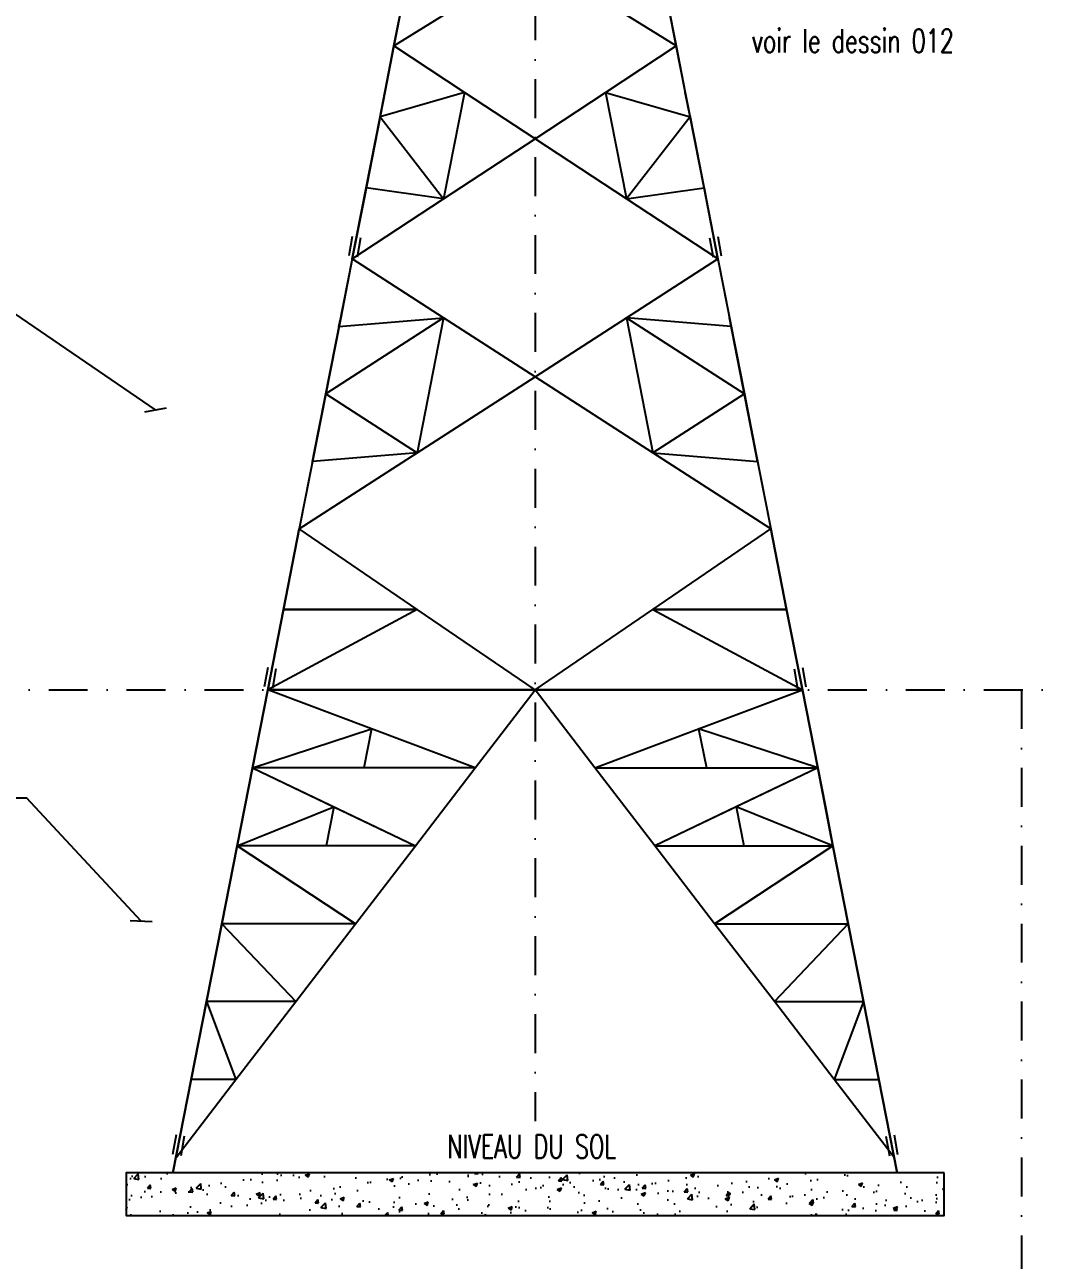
# Model space of a CAD drawing. Header units: millimetres. Extents: x 3750 to 125400, y -103 to 85997.
# Drawn here: x 40106 to 59694, y 38458 to 62248 of the extents above; entities that cross this region are included whole.
import ezdxf

# ---------------------------------------------------------------- set-up
doc = ezdxf.new("R2010")
doc.units = ezdxf.units.MM
doc.header["$LTSCALE"] = 1500
doc.linetypes.add('DASHDOT', pattern=[1, 0.5, -0.25, 0, -0.25])
doc.linetypes.add('TRATTEGGIATA', pattern=[19.05, 12.7, -6.35])
for name, color, linetype in [('LS', 7, 'Continuous'), ('MZ', 6, 'DASHDOT'), ('REDUNDANT', 6, 'TRATTEGGIATA')]:
    doc.layers.add(name, color=color, linetype=linetype)
doc.styles.add('RS', font='ROMANS8.shx', dxfattribs={"width": 0.7})
doc.styles.add('S00', font='romans', dxfattribs={"width": 0.8})
doc.dimstyles.new('KIT', dxfattribs={"dimtxt": 40, "dimasz": 20, "dimexe": 1.25, "dimexo": 20, "dimgap": 10, "dimtad": 3, "dimdec": 1, "dimdsep": 46, "dimtxsty": 'S00', "dimblk": 'OBLIQUE', "dimcen": 2.5, "dimclrd": 256, "dimclre": 256, "dimclrt": 256, "dimaunit": 1, "dimadec": 1, "dimazin": 0, "dimtfac": 1, "dimtdec": 1, "dimtmove": 0, "dimatfit": 3, "dimldrblk": 'OBLIQUE', "dimfxl": 1, "dimlwd": -1, "dimlwe": -1, "dimarcsym": 0})

msp = doc.modelspace()

# ---------------------------------------------------------------- hatches: boundary and pattern name
at = {"layer": 'LS'}
h = msp.add_hatch(dxfattribs=at)
h.set_pattern_fill('AR-CONC', color=3, scale=112.501668, style=0)
h.set_pattern_definition([(50, (-337451.6, -30987.8), (806.9297, -70.5972), [84.3763, -928.1388]), (355, (-337451.6, -30987.8), (-156.0976, 846.2287), [67.501, -742.511]), (100.4514, (-337384.4, -30993.7), (650.8327, 775.631), [71.7088, -788.7966]), (46.1842, (-337451.6, -30762.8), (1200.664, -186.2117), [126.5644, -1392.208]), (96.6356, (-337351.6, -30778.3), (1051.511, 1095.899), [107.563, -1183.1947]), (351.1842, (-337451.6, -30762.8), (1051.5103, 1095.8997), [101.2515, -1113.7665]), (21, (-337339.1, -30819.06), (671.5304, -452.953), [84.3763, -928.1388]), (326, (-337339.1, -30819.06), (273.7338, 815.8059), [67.501, -742.511]), (71.4514, (-337283.16, -30856.8), (945.2645, 362.8522), [71.7088, -788.7966]), (37.5, (-337451.62, -30987.8), (13.68004, 374.51114), [0, -733.5109, 0, -753.7612, 0, -745.32355]), (7.5, (-337451.6, -30987.8), (295.9576, 443.71976), [0, -429.75637, 0, -716.63563, 0, -284.0667]), (327.5, (-337702.5, -30987.8), (600.55915, -25.3746), [0, -281.25417, 0, -877.513, 0, -1164.39227]), (317.5, (-337815, -30987.8), (656.0942, 112.6198), [0, -365.6304, 0, -582.75864, 0, -826.8873])])
h.paths.add_polyline_path([(42056.6, 40138.7), (42056.6, 39318.7), (57803, 39318.7), (57803, 40138.7)])

# ---------------------------------------------------------------- linework, layer by layer
at = {"layer": 'LS', "color": 3}
msp.add_lwpolyline([(57803, 40138.7), (42056.6, 40138.7), (42056.6, 39318.7), (57803, 39318.7)], close=True, dxfattribs=at)
at = {"layer": 'MZ'}
for p, q in [((49929.8, 80699.8), (49929.8, 41136.2)), ((30065.9, 49438.7), (107521, 49438.7)), ((59292, 49438.7), (59292, 25231.5))]:
    msp.add_line(p, q, dxfattribs=at)
at = {"layer": 'REDUNDANT'}
for p, q in [((47213.8, 61838.7), (47507.8, 63338.7)), ((47213.8, 61838.7), (47507.8, 63338.7)), ((52645.8, 61838.7), (52351.8, 63338.7)), ((52645.8, 61838.7), (52351.8, 63338.7)), ((47213.8, 61838.7), (48571.8, 62679.7)), ((47213.8, 61838.7), (48571.8, 62679.7)), ((47378.8, 62679.7), (47213.8, 61838.7)), ((47378.8, 62679.7), (47213.8, 61838.7)), ((52645.8, 61838.7), (51287.8, 62679.7)), ((52645.8, 61838.7), (51287.8, 62679.7)), ((52480.8, 62679.7), (52645.8, 61838.7)), ((52480.8, 62679.7), (52645.8, 61838.7)), ((46945.8, 60471.7), (47213.8, 61838.7)), ((46945.8, 60471.7), (47213.8, 61838.7)), ((47213.8, 61838.7), (47038.8, 60945.7)), ((47213.8, 61838.7), (47038.8, 60945.7)), ((48571.8, 60945.7), (47213.8, 61838.7)), ((48571.8, 60945.7), (47213.8, 61838.7)), ((51287.8, 60945.7), (52645.8, 61838.7)), ((51287.8, 60945.7), (52645.8, 61838.7)), ((52913.8, 60471.7), (52645.8, 61838.7)), ((52645.8, 61838.7), (52820.8, 60945.7)), ((52645.8, 61838.7), (52820.8, 60945.7)), ((52913.8, 60471.7), (52645.8, 61838.7)), ((47038.8, 60945.7), (46636.8, 58895.7)), ((47038.8, 60945.7), (46636.8, 58895.7)), ((47038.8, 60945.7), (46863.8, 60052.7)), ((47038.8, 60945.7), (46863.8, 60052.7)), ((48571.8, 60945.7), (46945.8, 60471.7)), ((48571.8, 60945.7), (46945.8, 60471.7)), ((46945.8, 60471.7), (47038.8, 60945.7)), ((46945.8, 60471.7), (47038.8, 60945.7)), ((48571.8, 60945.7), (48169.8, 58895.7)), ((48571.8, 60945.7), (48169.8, 58895.7)), ((49929.8, 60052.7), (48571.8, 60945.7)), ((49929.8, 60052.7), (48571.8, 60945.7)), ((49929.8, 60052.7), (51287.8, 60945.7)), ((49929.8, 60052.7), (51287.8, 60945.7)), ((51287.8, 60945.7), (52913.8, 60471.7)), ((51287.8, 60945.7), (51689.8, 58895.7)), ((51287.8, 60945.7), (52913.8, 60471.7)), ((51287.8, 60945.7), (51689.8, 58895.7)), ((52913.8, 60471.7), (52820.8, 60945.7)), ((52913.8, 60471.7), (52820.8, 60945.7)), ((52820.8, 60945.7), (53222.8, 58895.7)), ((52820.8, 60945.7), (53222.8, 58895.7)), ((52820.8, 60945.7), (52995.8, 60052.7)), ((52820.8, 60945.7), (52995.8, 60052.7)), ((46945.8, 60471.7), (46636.8, 58895.7)), ((46945.8, 60471.7), (46636.8, 58895.7)), ((46677.8, 59105.7), (46945.8, 60471.7)), ((46677.8, 59105.7), (46945.8, 60471.7)), ((46945.8, 60471.7), (48169.8, 58895.7)), ((46945.8, 60471.7), (48169.8, 58895.7)), ((52913.8, 60471.7), (51689.8, 58895.7)), ((52913.8, 60471.7), (51689.8, 58895.7)), ((52913.8, 60471.7), (53222.8, 58895.7)), ((52913.8, 60471.7), (53222.8, 58895.7)), ((53181.8, 59105.7), (52913.8, 60471.7)), ((53181.8, 59105.7), (52913.8, 60471.7)), ((46863.8, 60052.7), (46636.8, 58895.7)), ((46863.8, 60052.7), (46636.8, 58895.7)), ((48169.8, 58895.7), (49929.8, 60052.7)), ((48169.8, 58895.7), (49929.8, 60052.7)), ((51689.8, 58895.7), (49929.8, 60052.7)), ((51689.8, 58895.7), (49929.8, 60052.7)), ((52995.8, 60052.7), (53222.8, 58895.7)), ((52995.8, 60052.7), (53222.8, 58895.7)), ((46409.8, 57738.7), (46677.8, 59105.7)), ((46409.8, 57738.7), (46677.8, 59105.7)), ((46677.8, 59105.7), (46636.8, 58895.7)), ((46677.8, 59105.7), (46636.8, 58895.7)), ((48169.8, 58895.7), (46677.8, 59105.7)), ((48169.8, 58895.7), (46677.8, 59105.7)), ((51689.8, 58895.7), (53181.8, 59105.7)), ((51689.8, 58895.7), (53181.8, 59105.7)), ((53181.8, 59105.7), (53222.8, 58895.7)), ((53181.8, 59105.7), (53222.8, 58895.7)), ((53449.8, 57738.7), (53181.8, 59105.7)), ((53449.8, 57738.7), (53181.8, 59105.7)), ((46409.8, 57738.7), (48169.8, 58895.7)), ((46409.8, 57738.7), (48169.8, 58895.7)), ((46636.8, 58895.7), (46409.8, 57738.7)), ((46636.8, 58895.7), (46409.8, 57738.7)), ((53449.8, 57738.7), (51689.8, 58895.7)), ((53449.8, 57738.7), (51689.8, 58895.7)), ((53222.8, 58895.7), (53449.8, 57738.7)), ((53222.8, 58895.7), (53449.8, 57738.7)), ((46411.6, 58172.9), (46344.7, 57797.4)), ((46569.1, 58144.9), (46502.2, 57769.3)), ((53290.5, 58144.9), (53357.4, 57769.3)), ((53448, 58172.9), (53514.9, 57797.4)), ((46409.8, 57738.7), (46154.8, 56438.7)), ((46409.8, 57738.7), (46154.8, 56438.7)), ((46409.8, 57738.7), (46187.8, 56602.7)), ((46409.8, 57738.7), (46187.8, 56602.7)), ((48169.8, 56602.7), (46409.8, 57738.7)), ((48169.8, 56602.7), (46409.8, 57738.7)), ((46409.8, 57738.7), (46409.8, 57738.7)), ((46409.8, 57738.7), (46409.8, 57738.7)), ((46409.8, 57738.7), (46409.8, 57738.7)), ((46409.8, 57738.7), (46409.8, 57738.7)), ((51689.8, 56602.7), (53449.8, 57738.7)), ((51689.8, 56602.7), (53449.8, 57738.7)), ((53449.8, 57738.7), (53704.8, 56438.7)), ((53449.8, 57738.7), (53671.8, 56602.7)), ((53449.8, 57738.7), (53671.8, 56602.7)), ((53449.8, 57738.7), (53704.8, 56438.7)), ((53449.8, 57738.7), (53449.8, 57738.7)), ((53449.8, 57738.7), (53449.8, 57738.7)), ((53449.8, 57738.7), (53449.8, 57738.7)), ((53449.8, 57738.7), (53449.8, 57738.7)), ((45677.8, 54002.7), (46187.8, 56602.7)), ((45677.8, 54002.7), (46187.8, 56602.7)), ((48169.8, 56602.7), (45900.8, 55138.7)), ((48169.8, 56602.7), (45900.8, 55138.7)), ((46187.8, 56602.7), (45900.8, 55138.7)), ((46187.8, 56602.7), (45900.8, 55138.7)), ((46154.8, 56438.7), (45900.8, 55138.7)), ((46154.8, 56438.7), (45900.8, 55138.7)), ((46187.8, 56602.7), (45964.8, 55467.7)), ((46187.8, 56602.7), (45964.8, 55467.7)), ((46154.8, 56438.7), (48169.8, 56602.7)), ((46154.8, 56438.7), (48169.8, 56602.7)), ((46154.8, 56438.7), (46187.8, 56602.7)), ((46154.8, 56438.7), (46187.8, 56602.7)), ((48169.8, 56602.7), (47659.8, 54002.7)), ((48169.8, 56602.7), (47659.8, 54002.7)), ((49929.8, 55467.7), (48169.8, 56602.7)), ((49929.8, 55467.7), (48169.8, 56602.7)), ((49929.8, 55467.7), (51689.8, 56602.7)), ((49929.8, 55467.7), (51689.8, 56602.7)), ((53704.8, 56438.7), (51689.8, 56602.7)), ((51689.8, 56602.7), (53958.8, 55138.7)), ((51689.8, 56602.7), (52199.8, 54002.7)), ((53704.8, 56438.7), (51689.8, 56602.7)), ((51689.8, 56602.7), (53958.8, 55138.7)), ((51689.8, 56602.7), (52199.8, 54002.7)), ((53704.8, 56438.7), (53671.8, 56602.7)), ((53704.8, 56438.7), (53671.8, 56602.7)), ((53671.8, 56602.7), (53958.8, 55138.7)), ((53671.8, 56602.7), (53958.8, 55138.7)), ((54181.8, 54002.7), (53671.8, 56602.7)), ((54181.8, 54002.7), (53671.8, 56602.7)), ((53671.8, 56602.7), (53894.8, 55467.7)), ((53671.8, 56602.7), (53894.8, 55467.7)), ((53704.8, 56438.7), (53958.8, 55138.7)), ((53704.8, 56438.7), (53958.8, 55138.7)), ((45964.8, 55467.7), (45677.8, 54002.7)), ((45964.8, 55467.7), (45677.8, 54002.7)), ((47659.8, 54002.7), (49929.8, 55467.7)), ((47659.8, 54002.7), (49929.8, 55467.7)), ((52199.8, 54002.7), (49929.8, 55467.7)), ((52199.8, 54002.7), (49929.8, 55467.7)), ((53894.8, 55467.7), (54181.8, 54002.7)), ((53894.8, 55467.7), (54181.8, 54002.7)), ((45900.8, 55138.7), (45645.8, 53838.7)), ((45900.8, 55138.7), (45645.8, 53838.7)), ((45900.8, 55138.7), (45677.8, 54002.7)), ((45900.8, 55138.7), (45677.8, 54002.7)), ((45900.8, 55138.7), (47659.8, 54002.7)), ((45900.8, 55138.7), (47659.8, 54002.7)), ((53958.8, 55138.7), (52199.8, 54002.7)), ((53958.8, 55138.7), (52199.8, 54002.7)), ((53958.8, 55138.7), (54181.8, 54002.7)), ((53958.8, 55138.7), (54181.8, 54002.7)), ((53958.8, 55138.7), (54213.8, 53838.7)), ((53958.8, 55138.7), (54213.8, 53838.7)), ((45390.8, 52538.7), (47659.8, 54002.7)), ((45390.8, 52538.7), (47659.8, 54002.7)), ((45677.8, 54002.7), (45390.8, 52538.7)), ((45677.8, 54002.7), (45390.8, 52538.7)), ((45645.8, 53838.7), (45390.8, 52538.7)), ((45645.8, 53838.7), (45390.8, 52538.7)), ((47659.8, 54002.7), (45645.8, 53838.7)), ((47659.8, 54002.7), (45645.8, 53838.7)), ((45645.8, 53838.7), (45677.8, 54002.7)), ((45645.8, 53838.7), (45677.8, 54002.7)), ((52199.8, 54002.7), (54213.8, 53838.7)), ((54468.8, 52538.7), (52199.8, 54002.7)), ((52199.8, 54002.7), (54213.8, 53838.7)), ((54468.8, 52538.7), (52199.8, 54002.7)), ((54213.8, 53838.7), (54181.8, 54002.7)), ((54213.8, 53838.7), (54181.8, 54002.7)), ((54181.8, 54002.7), (54468.8, 52538.7)), ((54181.8, 54002.7), (54468.8, 52538.7)), ((54213.8, 53838.7), (54468.8, 52538.7)), ((54213.8, 53838.7), (54468.8, 52538.7)), ((45086.8, 50988.7), (45390.8, 52538.7)), ((45390.8, 52538.7), (45086.8, 50988.7)), ((45390.8, 52538.7), (45086.8, 50988.7)), ((45086.8, 50988.7), (45390.8, 52538.7)), ((47659.8, 50988.7), (45390.8, 52538.7)), ((47659.8, 50988.7), (45390.8, 52538.7)), ((52199.8, 50988.7), (54468.8, 52538.7)), ((52199.8, 50988.7), (54468.8, 52538.7)), ((54772.8, 50988.7), (54468.8, 52538.7)), ((54468.8, 52538.7), (54772.8, 50988.7)), ((54468.8, 52538.7), (54772.8, 50988.7)), ((54772.8, 50988.7), (54468.8, 52538.7)), ((47659.8, 50988.7), (44782.8, 49438.7)), ((47659.8, 50988.7), (44782.8, 49438.7)), ((45086.8, 50988.7), (44782.8, 49438.7)), ((45086.8, 50988.7), (44782.8, 49438.7)), ((44782.8, 49438.7), (45086.8, 50988.7)), ((45086.8, 50988.7), (44782.8, 49438.7)), ((45086.8, 50988.7), (44782.8, 49438.7)), ((44782.8, 49438.7), (45086.8, 50988.7)), ((45086.8, 50988.7), (47659.8, 50988.7)), ((47659.8, 50988.7), (45086.8, 50988.7)), ((45086.8, 50988.7), (45086.8, 50988.7)), ((45086.8, 50988.7), (45086.8, 50988.7)), ((49929.8, 49438.7), (47659.8, 50988.7)), ((49929.8, 49438.7), (47659.8, 50988.7)), ((49929.8, 49438.7), (52199.8, 50988.7)), ((49929.8, 49438.7), (52199.8, 50988.7)), ((52199.8, 50988.7), (54772.8, 50988.7)), ((52199.8, 50988.7), (55076.8, 49438.7)), ((54772.8, 50988.7), (52199.8, 50988.7)), ((52199.8, 50988.7), (55076.8, 49438.7)), ((54772.8, 50988.7), (54772.8, 50988.7)), ((54772.8, 50988.7), (54772.8, 50988.7)), ((54772.8, 50988.7), (55076.8, 49438.7)), ((54772.8, 50988.7), (55076.8, 49438.7)), ((55076.8, 49438.7), (54772.8, 50988.7)), ((54772.8, 50988.7), (55076.8, 49438.7)), ((54772.8, 50988.7), (55076.8, 49438.7)), ((55076.8, 49438.7), (54772.8, 50988.7)), ((44784.6, 49872.9), (44717.7, 49497.4)), ((44784.6, 49872.9), (44717.7, 49497.4)), ((44784.6, 49872.9), (44717.7, 49497.4)), ((44942.1, 49844.9), (44875.2, 49469.3)), ((44942.1, 49844.9), (44875.2, 49469.3)), ((44942.1, 49844.9), (44875.2, 49469.3)), ((54917.5, 49844.9), (54984.4, 49469.3)), ((54917.5, 49844.9), (54984.4, 49469.3)), ((54917.5, 49844.9), (54984.4, 49469.3)), ((55075, 49872.9), (55141.9, 49497.4)), ((55075, 49872.9), (55141.9, 49497.4)), ((55075, 49872.9), (55141.9, 49497.4)), ((44488.8, 47938.7), (44782.8, 49438.7)), ((44782.8, 49438.7), (44488.8, 47938.7)), ((44488.8, 47938.7), (44782.8, 49438.7)), ((44782.8, 49438.7), (44488.8, 47938.7)), ((44782.8, 49438.7), (44635.8, 48688.7)), ((44782.8, 49438.7), (44635.8, 48688.7)), ((47355.8, 49438.7), (44782.8, 49438.7)), ((44782.8, 49438.7), (47355.8, 49438.7)), ((44782.8, 49438.7), (47355.8, 49438.7)), ((44782.8, 49438.7), (47355.8, 49438.7)), ((47355.8, 49438.7), (44782.8, 49438.7)), ((47355.8, 49438.7), (44782.8, 49438.7)), ((47355.8, 49438.7), (44782.8, 49438.7)), ((44782.8, 49438.7), (47355.8, 49438.7)), ((44782.8, 49438.7), (47355.8, 49438.7)), ((47355.8, 49438.7), (44782.8, 49438.7)), ((47355.8, 49438.7), (44782.8, 49438.7)), ((44782.8, 49438.7), (47355.8, 49438.7)), ((47355.8, 49438.7), (44782.8, 49438.7)), ((47355.8, 49438.7), (44782.8, 49438.7)), ((47355.8, 49438.7), (44782.8, 49438.7)), ((47355.8, 49438.7), (44782.8, 49438.7)), ((44782.8, 49438.7), (44782.8, 49438.7)), ((44782.8, 49438.7), (44782.8, 49438.7)), ((44782.8, 49438.7), (44782.8, 49438.7)), ((44782.8, 49438.7), (44782.8, 49438.7)), ((44782.8, 49438.7), (44782.8, 49438.7)), ((44782.8, 49438.7), (44782.8, 49438.7)), ((44782.8, 49438.7), (44782.8, 49438.7)), ((44782.8, 49438.7), (44782.8, 49438.7)), ((44782.8, 49438.7), (44782.8, 49438.7)), ((44782.8, 49438.7), (44782.8, 49438.7)), ((44782.8, 49438.7), (44782.8, 49438.7)), ((44782.8, 49438.7), (44782.8, 49438.7)), ((44782.8, 49438.7), (44782.8, 49438.7)), ((44782.8, 49438.7), (44782.8, 49438.7)), ((44782.8, 49438.7), (44782.8, 49438.7)), ((44782.8, 49438.7), (44782.8, 49438.7)), ((44782.8, 49438.7), (44782.8, 49438.7)), ((44782.8, 49438.7), (44782.8, 49438.7)), ((44782.8, 49438.7), (44782.8, 49438.7)), ((44782.8, 49438.7), (44782.8, 49438.7)), ((44782.8, 49438.7), (44782.8, 49438.7)), ((44782.8, 49438.7), (44782.8, 49438.7)), ((44782.8, 49438.7), (44782.8, 49438.7)), ((44782.8, 49438.7), (44782.8, 49438.7)), ((44782.8, 49438.7), (44782.8, 49438.7)), ((44782.8, 49438.7), (44782.8, 49438.7)), ((44782.8, 49438.7), (44782.8, 49438.7)), ((44782.8, 49438.7), (44782.8, 49438.7)), ((49929.8, 49438.7), (44782.8, 49438.7)), ((46780.8, 48688.7), (44782.8, 49438.7)), ((46780.8, 48688.7), (44782.8, 49438.7)), ((47355.8, 49438.7), (47355.8, 49438.7)), ((47355.8, 49438.7), (47355.8, 49438.7)), ((47355.8, 49438.7), (47355.8, 49438.7)), ((47355.8, 49438.7), (47355.8, 49438.7)), ((47355.8, 49438.7), (49929.8, 49438.7)), ((49929.8, 49438.7), (47355.8, 49438.7)), ((49929.8, 49438.7), (47355.8, 49438.7)), ((47355.8, 49438.7), (49929.8, 49438.7)), ((49929.8, 49438.7), (47355.8, 49438.7)), ((49929.8, 49438.7), (47355.8, 49438.7)), ((49929.8, 49438.7), (47355.8, 49438.7)), ((49929.8, 49438.7), (47355.8, 49438.7)), ((47355.8, 49438.7), (49929.8, 49438.7)), ((49929.8, 49438.7), (47355.8, 49438.7)), ((49929.8, 49438.7), (47355.8, 49438.7)), ((48777.8, 47938.7), (49929.8, 49438.7)), ((48777.8, 47938.7), (49929.8, 49438.7)), ((49929.8, 49438.7), (52503.8, 49438.7)), ((49929.8, 49438.7), (52503.8, 49438.7)), ((49929.8, 49438.7), (52503.8, 49438.7)), ((49929.8, 49438.7), (52503.8, 49438.7)), ((49929.8, 49438.7), (52503.8, 49438.7)), ((49929.8, 49438.7), (52503.8, 49438.7)), ((52503.8, 49438.7), (49929.8, 49438.7)), ((52503.8, 49438.7), (49929.8, 49438.7)), ((49929.8, 49438.7), (52503.8, 49438.7)), ((49929.8, 49438.7), (52503.8, 49438.7)), ((49929.8, 49438.7), (52503.8, 49438.7)), ((52503.8, 49438.7), (49929.8, 49438.7)), ((51081.8, 47938.7), (49929.8, 49438.7)), ((51081.8, 47938.7), (49929.8, 49438.7)), ((49929.8, 49438.7), (55076.8, 49438.7)), ((52503.8, 49438.7), (52503.8, 49438.7)), ((52503.8, 49438.7), (52503.8, 49438.7)), ((55076.8, 49438.7), (52503.8, 49438.7)), ((52503.8, 49438.7), (55076.8, 49438.7)), ((55076.8, 49438.7), (52503.8, 49438.7)), ((55076.8, 49438.7), (52503.8, 49438.7)), ((52503.8, 49438.7), (55076.8, 49438.7)), ((52503.8, 49438.7), (55076.8, 49438.7)), ((55076.8, 49438.7), (52503.8, 49438.7)), ((52503.8, 49438.7), (55076.8, 49438.7)), ((52503.8, 49438.7), (55076.8, 49438.7)), ((52503.8, 49438.7), (55076.8, 49438.7)), ((52503.8, 49438.7), (55076.8, 49438.7)), ((52503.8, 49438.7), (55076.8, 49438.7)), ((52503.8, 49438.7), (55076.8, 49438.7)), ((52503.8, 49438.7), (55076.8, 49438.7)), ((55076.8, 49438.7), (52503.8, 49438.7)), ((55076.8, 49438.7), (52503.8, 49438.7)), ((52503.8, 49438.7), (52503.8, 49438.7)), ((52503.8, 49438.7), (52503.8, 49438.7)), ((52503.8, 49438.7), (55076.8, 49438.7)), ((55076.8, 49438.7), (52503.8, 49438.7)), ((55076.8, 49438.7), (52503.8, 49438.7)), ((55076.8, 49438.7), (52503.8, 49438.7)), ((52503.8, 49438.7), (55076.8, 49438.7)), ((52503.8, 49438.7), (55076.8, 49438.7)), ((52503.8, 49438.7), (52503.8, 49438.7)), ((52503.8, 49438.7), (52503.8, 49438.7)), ((52503.8, 49438.7), (55076.8, 49438.7)), ((55076.8, 49438.7), (52503.8, 49438.7)), ((55076.8, 49438.7), (52503.8, 49438.7)), ((52503.8, 49438.7), (55076.8, 49438.7)), ((52503.8, 49438.7), (55076.8, 49438.7)), ((55076.8, 49438.7), (52503.8, 49438.7)), ((52503.8, 49438.7), (55076.8, 49438.7)), ((52503.8, 49438.7), (55076.8, 49438.7)), ((52503.8, 49438.7), (55076.8, 49438.7)), ((52503.8, 49438.7), (55076.8, 49438.7)), ((52503.8, 49438.7), (52503.8, 49438.7)), ((52503.8, 49438.7), (52503.8, 49438.7)), ((55076.8, 49438.7), (52503.8, 49438.7)), ((52503.8, 49438.7), (55076.8, 49438.7)), ((55076.8, 49438.7), (52503.8, 49438.7)), ((55076.8, 49438.7), (52503.8, 49438.7)), ((52503.8, 49438.7), (55076.8, 49438.7)), ((52503.8, 49438.7), (55076.8, 49438.7)), ((52503.8, 49438.7), (55076.8, 49438.7)), ((55076.8, 49438.7), (52503.8, 49438.7)), ((53078.8, 48688.7), (55076.8, 49438.7)), ((53078.8, 48688.7), (55076.8, 49438.7)), ((55076.8, 49438.7), (55076.8, 49438.7)), ((55076.8, 49438.7), (55076.8, 49438.7)), ((55076.8, 49438.7), (55076.8, 49438.7)), ((55076.8, 49438.7), (55076.8, 49438.7)), ((55076.8, 49438.7), (55076.8, 49438.7)), ((55076.8, 49438.7), (55076.8, 49438.7)), ((55076.8, 49438.7), (55076.8, 49438.7)), ((55076.8, 49438.7), (55076.8, 49438.7)), ((55076.8, 49438.7), (55076.8, 49438.7)), ((55076.8, 49438.7), (55076.8, 49438.7)), ((55076.8, 49438.7), (55076.8, 49438.7)), ((55076.8, 49438.7), (55076.8, 49438.7)), ((55076.8, 49438.7), (55076.8, 49438.7)), ((55076.8, 49438.7), (55076.8, 49438.7)), ((55076.8, 49438.7), (55076.8, 49438.7)), ((55076.8, 49438.7), (55076.8, 49438.7)), ((55076.8, 49438.7), (55076.8, 49438.7)), ((55076.8, 49438.7), (55076.8, 49438.7)), ((55076.8, 49438.7), (55076.8, 49438.7)), ((55076.8, 49438.7), (55076.8, 49438.7)), ((55076.8, 49438.7), (55076.8, 49438.7)), ((55076.8, 49438.7), (55076.8, 49438.7)), ((55076.8, 49438.7), (55076.8, 49438.7)), ((55076.8, 49438.7), (55076.8, 49438.7)), ((55076.8, 49438.7), (55076.8, 49438.7)), ((55076.8, 49438.7), (55076.8, 49438.7)), ((55076.8, 49438.7), (55076.8, 49438.7)), ((55076.8, 49438.7), (55076.8, 49438.7)), ((55076.8, 49438.7), (55076.8, 49438.7)), ((55076.8, 49438.7), (55076.8, 49438.7)), ((55076.8, 49438.7), (55076.8, 49438.7)), ((55076.8, 49438.7), (55076.8, 49438.7)), ((55076.8, 49438.7), (55076.8, 49438.7)), ((55076.8, 49438.7), (55076.8, 49438.7)), ((55076.8, 49438.7), (55076.8, 49438.7)), ((55076.8, 49438.7), (55076.8, 49438.7)), ((55076.8, 49438.7), (55076.8, 49438.7)), ((55076.8, 49438.7), (55076.8, 49438.7)), ((55076.8, 49438.7), (55076.8, 49438.7)), ((55076.8, 49438.7), (55076.8, 49438.7)), ((55076.8, 49438.7), (55076.8, 49438.7)), ((55076.8, 49438.7), (55076.8, 49438.7)), ((55076.8, 49438.7), (55076.8, 49438.7)), ((55076.8, 49438.7), (55076.8, 49438.7)), ((55076.8, 49438.7), (55076.8, 49438.7)), ((55076.8, 49438.7), (55076.8, 49438.7)), ((55076.8, 49438.7), (55076.8, 49438.7)), ((55076.8, 49438.7), (55076.8, 49438.7)), ((55076.8, 49438.7), (55076.8, 49438.7)), ((55076.8, 49438.7), (55076.8, 49438.7)), ((55076.8, 49438.7), (55076.8, 49438.7)), ((55076.8, 49438.7), (55076.8, 49438.7)), ((55370.8, 47938.7), (55076.8, 49438.7)), ((55076.8, 49438.7), (55370.8, 47938.7)), ((55076.8, 49438.7), (55223.8, 48688.7)), ((55370.8, 47938.7), (55076.8, 49438.7)), ((55076.8, 49438.7), (55370.8, 47938.7)), ((55076.8, 49438.7), (55223.8, 48688.7)), ((44488.8, 47938.7), (46780.8, 48688.7)), ((44488.8, 47938.7), (44635.8, 48688.7)), ((44635.8, 48688.7), (44488.8, 47938.7)), ((44488.8, 47938.7), (46780.8, 48688.7)), ((44488.8, 47938.7), (44635.8, 48688.7)), ((44635.8, 48688.7), (44488.8, 47938.7)), ((44635.8, 48688.7), (44488.8, 47938.7)), ((44635.8, 48688.7), (44488.8, 47938.7)), ((46780.8, 48688.7), (46632.8, 47938.7)), ((46780.8, 48688.7), (46632.8, 47938.7)), ((48777.8, 47938.7), (46780.8, 48688.7)), ((48777.8, 47938.7), (46780.8, 48688.7)), ((51081.8, 47938.7), (53078.8, 48688.7)), ((51081.8, 47938.7), (53078.8, 48688.7)), ((55370.8, 47938.7), (53078.8, 48688.7)), ((53078.8, 48688.7), (53226.8, 47938.7)), ((55370.8, 47938.7), (53078.8, 48688.7)), ((53078.8, 48688.7), (53226.8, 47938.7)), ((55370.8, 47938.7), (55223.8, 48688.7)), ((55223.8, 48688.7), (55370.8, 47938.7)), ((55370.8, 47938.7), (55223.8, 48688.7)), ((55223.8, 48688.7), (55370.8, 47938.7)), ((55223.8, 48688.7), (55370.8, 47938.7)), ((55223.8, 48688.7), (55370.8, 47938.7)), ((44194.8, 46438.7), (44488.8, 47938.7)), ((44488.8, 47938.7), (44194.8, 46438.7)), ((44194.8, 46438.7), (44488.8, 47938.7)), ((44488.8, 47938.7), (44194.8, 46438.7)), ((44488.8, 47938.7), (44341.8, 47188.7)), ((44488.8, 47938.7), (44341.8, 47188.7)), ((44488.8, 47938.7), (47625.8, 46438.7)), ((44488.8, 47938.7), (47625.8, 46438.7)), ((46632.8, 47938.7), (44488.8, 47938.7)), ((44488.8, 47938.7), (44488.8, 47938.7)), ((44488.8, 47938.7), (44488.8, 47938.7)), ((44488.8, 47938.7), (46056.8, 47188.7)), ((46632.8, 47938.7), (44488.8, 47938.7)), ((44488.8, 47938.7), (44488.8, 47938.7)), ((44488.8, 47938.7), (44488.8, 47938.7)), ((44488.8, 47938.7), (46056.8, 47188.7)), ((48777.8, 47938.7), (46632.8, 47938.7)), ((48777.8, 47938.7), (46632.8, 47938.7)), ((47625.8, 46438.7), (48777.8, 47938.7)), ((47625.8, 46438.7), (48777.8, 47938.7)), ((52233.8, 46438.7), (51081.8, 47938.7)), ((51081.8, 47938.7), (53226.8, 47938.7)), ((52233.8, 46438.7), (51081.8, 47938.7)), ((51081.8, 47938.7), (53226.8, 47938.7)), ((55370.8, 47938.7), (52233.8, 46438.7)), ((55370.8, 47938.7), (52233.8, 46438.7)), ((53226.8, 47938.7), (55370.8, 47938.7)), ((53226.8, 47938.7), (55370.8, 47938.7)), ((55370.8, 47938.7), (53802.8, 47188.7)), ((55370.8, 47938.7), (53802.8, 47188.7)), ((55664.8, 46438.7), (55370.8, 47938.7)), ((55370.8, 47938.7), (55664.8, 46438.7)), ((55370.8, 47938.7), (55370.8, 47938.7)), ((55370.8, 47938.7), (55370.8, 47938.7)), ((55370.8, 47938.7), (55517.8, 47188.7)), ((55664.8, 46438.7), (55370.8, 47938.7)), ((55370.8, 47938.7), (55664.8, 46438.7)), ((55370.8, 47938.7), (55370.8, 47938.7)), ((55370.8, 47938.7), (55370.8, 47938.7)), ((55370.8, 47938.7), (55517.8, 47188.7)), ((34466.2, 47364.3), (40142.1, 47364.3)), ((44194.8, 46438.7), (46056.8, 47188.7)), ((44194.8, 46438.7), (44341.8, 47188.7)), ((44341.8, 47188.7), (44194.8, 46438.7)), ((44194.8, 46438.7), (46056.8, 47188.7)), ((44194.8, 46438.7), (44341.8, 47188.7)), ((44341.8, 47188.7), (44194.8, 46438.7)), ((44341.8, 47188.7), (44194.8, 46438.7)), ((44341.8, 47188.7), (44194.8, 46438.7)), ((46056.8, 47188.7), (45909.8, 46438.7)), ((46056.8, 47188.7), (45909.8, 46438.7)), ((46056.8, 47188.7), (47625.8, 46438.7)), ((46056.8, 47188.7), (47625.8, 46438.7)), ((53802.8, 47188.7), (52233.8, 46438.7)), ((53802.8, 47188.7), (52233.8, 46438.7)), ((55664.8, 46438.7), (53802.8, 47188.7)), ((53802.8, 47188.7), (53949.8, 46438.7)), ((55664.8, 46438.7), (53802.8, 47188.7)), ((53802.8, 47188.7), (53949.8, 46438.7)), ((55664.8, 46438.7), (55517.8, 47188.7)), ((55517.8, 47188.7), (55664.8, 46438.7)), ((55664.8, 46438.7), (55517.8, 47188.7)), ((55517.8, 47188.7), (55664.8, 46438.7)), ((55517.8, 47188.7), (55664.8, 46438.7)), ((55517.8, 47188.7), (55664.8, 46438.7)), ((44194.8, 46438.7), (43900.8, 44938.7)), ((44194.8, 46438.7), (43900.8, 44938.7)), ((43900.8, 44938.7), (44194.8, 46438.7)), ((44194.8, 46438.7), (43900.8, 44938.7)), ((43900.8, 44938.7), (44194.8, 46438.7)), ((44194.8, 46438.7), (43900.8, 44938.7)), ((46473.8, 44938.7), (44194.8, 46438.7)), ((44194.8, 46438.7), (46473.8, 44938.7)), ((46473.8, 44938.7), (44194.8, 46438.7)), ((44194.8, 46438.7), (46473.8, 44938.7)), ((45909.8, 46438.7), (44194.8, 46438.7)), ((44194.8, 46438.7), (44194.8, 46438.7)), ((44194.8, 46438.7), (44194.8, 46438.7)), ((45909.8, 46438.7), (44194.8, 46438.7)), ((44194.8, 46438.7), (44194.8, 46438.7)), ((44194.8, 46438.7), (44194.8, 46438.7)), ((47625.8, 46438.7), (45909.8, 46438.7)), ((47625.8, 46438.7), (45909.8, 46438.7)), ((46473.8, 44938.7), (47625.8, 46438.7)), ((46473.8, 44938.7), (47625.8, 46438.7)), ((53385.8, 44938.7), (52233.8, 46438.7)), ((52233.8, 46438.7), (53949.8, 46438.7)), ((53385.8, 44938.7), (52233.8, 46438.7)), ((52233.8, 46438.7), (53949.8, 46438.7)), ((53385.8, 44938.7), (55664.8, 46438.7)), ((55664.8, 46438.7), (53385.8, 44938.7)), ((53385.8, 44938.7), (55664.8, 46438.7)), ((55664.8, 46438.7), (53385.8, 44938.7)), ((53949.8, 46438.7), (55664.8, 46438.7)), ((53949.8, 46438.7), (55664.8, 46438.7)), ((55664.8, 46438.7), (55958.8, 44938.7)), ((55664.8, 46438.7), (55958.8, 44938.7)), ((55958.8, 44938.7), (55664.8, 46438.7)), ((55664.8, 46438.7), (55958.8, 44938.7)), ((55664.8, 46438.7), (55664.8, 46438.7)), ((55664.8, 46438.7), (55664.8, 46438.7)), ((55958.8, 44938.7), (55664.8, 46438.7)), ((55664.8, 46438.7), (55958.8, 44938.7)), ((55664.8, 46438.7), (55664.8, 46438.7)), ((55664.8, 46438.7), (55664.8, 46438.7)), ((43900.8, 44938.7), (43606.8, 43438.7)), ((43900.8, 44938.7), (43606.8, 43438.7)), ((43606.8, 43438.7), (43900.8, 44938.7)), ((43900.8, 44938.7), (43606.8, 43438.7)), ((43606.8, 43438.7), (43900.8, 44938.7)), ((43900.8, 44938.7), (43606.8, 43438.7)), ((46473.8, 44938.7), (43900.8, 44938.7)), ((43900.8, 44938.7), (43900.8, 44938.7)), ((43900.8, 44938.7), (45321.8, 43438.7)), ((43900.8, 44938.7), (45321.8, 43438.7)), ((46473.8, 44938.7), (43900.8, 44938.7)), ((43900.8, 44938.7), (43900.8, 44938.7)), ((43900.8, 44938.7), (45321.8, 43438.7)), ((43900.8, 44938.7), (45321.8, 43438.7)), ((45321.8, 43438.7), (46473.8, 44938.7)), ((45321.8, 43438.7), (46473.8, 44938.7)), ((53385.8, 44938.7), (55958.8, 44938.7)), ((53385.8, 44938.7), (55958.8, 44938.7)), ((54537.8, 43438.7), (53385.8, 44938.7)), ((54537.8, 43438.7), (53385.8, 44938.7)), ((55958.8, 44938.7), (54537.8, 43438.7)), ((55958.8, 44938.7), (54537.8, 43438.7)), ((55958.8, 44938.7), (54537.8, 43438.7)), ((55958.8, 44938.7), (54537.8, 43438.7)), ((55958.8, 44938.7), (55958.8, 44938.7)), ((55958.8, 44938.7), (56252.8, 43438.7)), ((55958.8, 44938.7), (55958.8, 44938.7)), ((55958.8, 44938.7), (56252.8, 43438.7)), ((56252.8, 43438.7), (55958.8, 44938.7)), ((55958.8, 44938.7), (56252.8, 43438.7)), ((56252.8, 43438.7), (55958.8, 44938.7)), ((55958.8, 44938.7), (56252.8, 43438.7)), ((43606.8, 43438.7), (43311.8, 41938.7)), ((43606.8, 43438.7), (43311.8, 41938.7)), ((43311.8, 41938.7), (43606.8, 43438.7)), ((43606.8, 43438.7), (43311.8, 41938.7)), ((43311.8, 41938.7), (43606.8, 43438.7)), ((43606.8, 43438.7), (43311.8, 41938.7)), ((45321.8, 43438.7), (43606.8, 43438.7)), ((43606.8, 43438.7), (43606.8, 43438.7)), ((43606.8, 43438.7), (44169.8, 41938.7)), ((43606.8, 43438.7), (44169.8, 41938.7)), ((45321.8, 43438.7), (43606.8, 43438.7)), ((43606.8, 43438.7), (43606.8, 43438.7)), ((43606.8, 43438.7), (44169.8, 41938.7)), ((43606.8, 43438.7), (44169.8, 41938.7)), ((44169.8, 41938.7), (45321.8, 43438.7)), ((44169.8, 41938.7), (45321.8, 43438.7)), ((54537.8, 43438.7), (56252.8, 43438.7)), ((54537.8, 43438.7), (56252.8, 43438.7)), ((55689.8, 41938.7), (54537.8, 43438.7)), ((55689.8, 41938.7), (54537.8, 43438.7)), ((56252.8, 43438.7), (55689.8, 41938.7)), ((56252.8, 43438.7), (55689.8, 41938.7)), ((56252.8, 43438.7), (55689.8, 41938.7)), ((56252.8, 43438.7), (55689.8, 41938.7)), ((56252.8, 43438.7), (56252.8, 43438.7)), ((56252.8, 43438.7), (56547.8, 41938.7)), ((56252.8, 43438.7), (56252.8, 43438.7)), ((56252.8, 43438.7), (56547.8, 41938.7)), ((56547.8, 41938.7), (56252.8, 43438.7)), ((56252.8, 43438.7), (56547.8, 41938.7)), ((56547.8, 41938.7), (56252.8, 43438.7)), ((56252.8, 43438.7), (56547.8, 41938.7)), ((42959, 40138.7), (43311.8, 41938.7)), ((43311.8, 41938.7), (42959, 40138.7)), ((42959, 40138.7), (43311.8, 41938.7)), ((43311.8, 41938.7), (42959, 40138.7)), ((43017.8, 40438.7), (44169.8, 41938.7)), ((43017.8, 40438.7), (44169.8, 41938.7)), ((44169.8, 41938.7), (43311.8, 41938.7)), ((43311.8, 41938.7), (43311.8, 41938.7)), ((44169.8, 41938.7), (43311.8, 41938.7)), ((44169.8, 41938.7), (43311.8, 41938.7)), ((43311.8, 41938.7), (43311.8, 41938.7)), ((44169.8, 41938.7), (43311.8, 41938.7)), ((55689.8, 41938.7), (56547.8, 41938.7)), ((55689.8, 41938.7), (56547.8, 41938.7)), ((55689.8, 41938.7), (56547.8, 41938.7)), ((55689.8, 41938.7), (56547.8, 41938.7)), ((56841.8, 40438.7), (55689.8, 41938.7)), ((56841.8, 40438.7), (55689.8, 41938.7)), ((56547.8, 41938.7), (56547.8, 41938.7)), ((56547.8, 41938.7), (56547.8, 41938.7)), ((56900.6, 40138.7), (56547.8, 41938.7)), ((56547.8, 41938.7), (56900.6, 40138.7)), ((56900.6, 40138.7), (56547.8, 41938.7)), ((56547.8, 41938.7), (56900.6, 40138.7)), ((43019.6, 40872.9), (42952.7, 40497.4)), ((43177.1, 40844.9), (43110.2, 40469.3)), ((56682.5, 40844.9), (56749.4, 40469.3)), ((56840, 40872.9), (56906.9, 40497.4))]:
    msp.add_line(p, q, dxfattribs=at)

# ---------------------------------------------------------------- texts
at = {"layer": 'LS', "style": 'RS', "width": 0.7}
msp.add_text('voir le dessin 012', height=450, dxfattribs=at).set_placement((54103.1, 61713.5))
at = {"layer": 'LS', "color": 7, "style": 'RS', "width": 0.7}
msp.add_text('NIVEAU DU SOL', height=450, dxfattribs=at).set_placement((48239.9, 40423.1))

# ---------------------------------------------------------------- leaders
at = {"layer": 'REDUNDANT'}
for points in [[(42625.2, 54832.7), (39151.6, 57207.1)], [(42347.2, 44989.9), (40142.1, 47364.3)]]:
    msp.add_leader(points, dimstyle='KIT', override={"dimasz": 300, "dimtad": 0}, dxfattribs=at)

doc.saveas('drawing.dxf')
